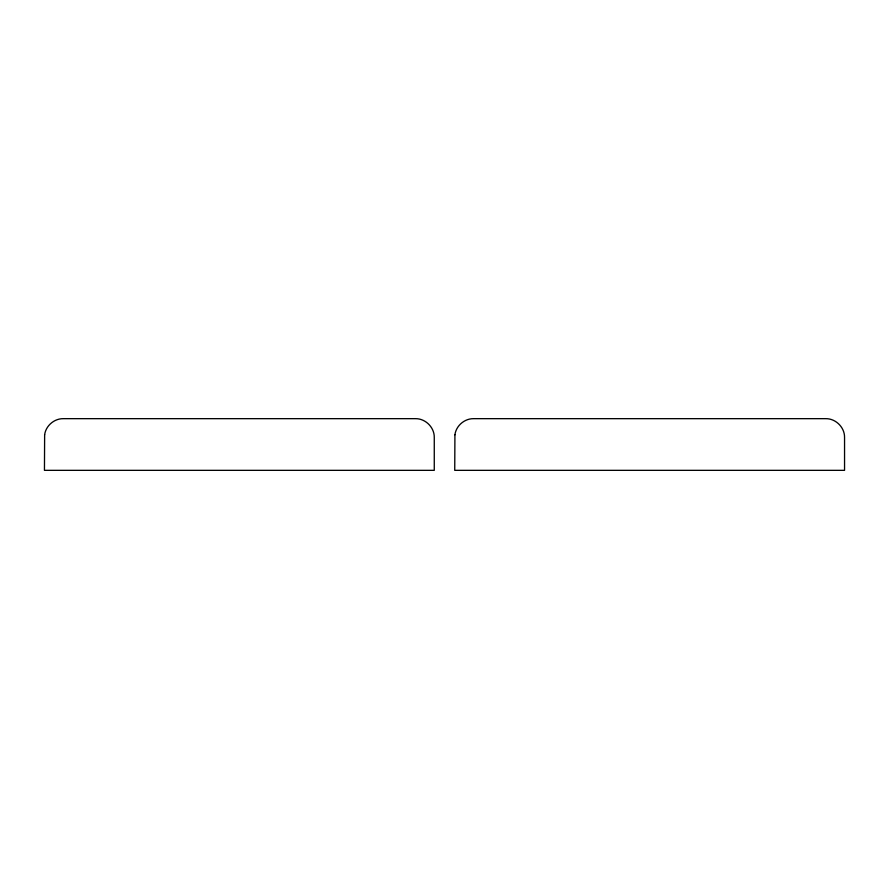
<?xml version="1.0" encoding="UTF-8"?>
<svg xmlns="http://www.w3.org/2000/svg" width="889" height="889" viewBox="0 0 889 889"><rect width="100%" height="100%" fill="white"/><g stroke="black" fill="none" stroke-linecap="round" stroke-linejoin="round"><path stroke-width="1.33" d="M44.639 434.777L44.45 470.337L434.265 470.337L434.265 437.455C434.465 427.376 425.442 418.463 415.385 418.663L63.33 418.663C54.24 418.53 45.817 425.753 44.639 434.777M454.924 434.777L454.735 470.337L844.55 470.337L844.55 437.455C844.75 427.376 835.727 418.463 825.67 418.663L473.615 418.663C464.514 418.53 456.101 425.753 454.924 434.777"/></g></svg>
